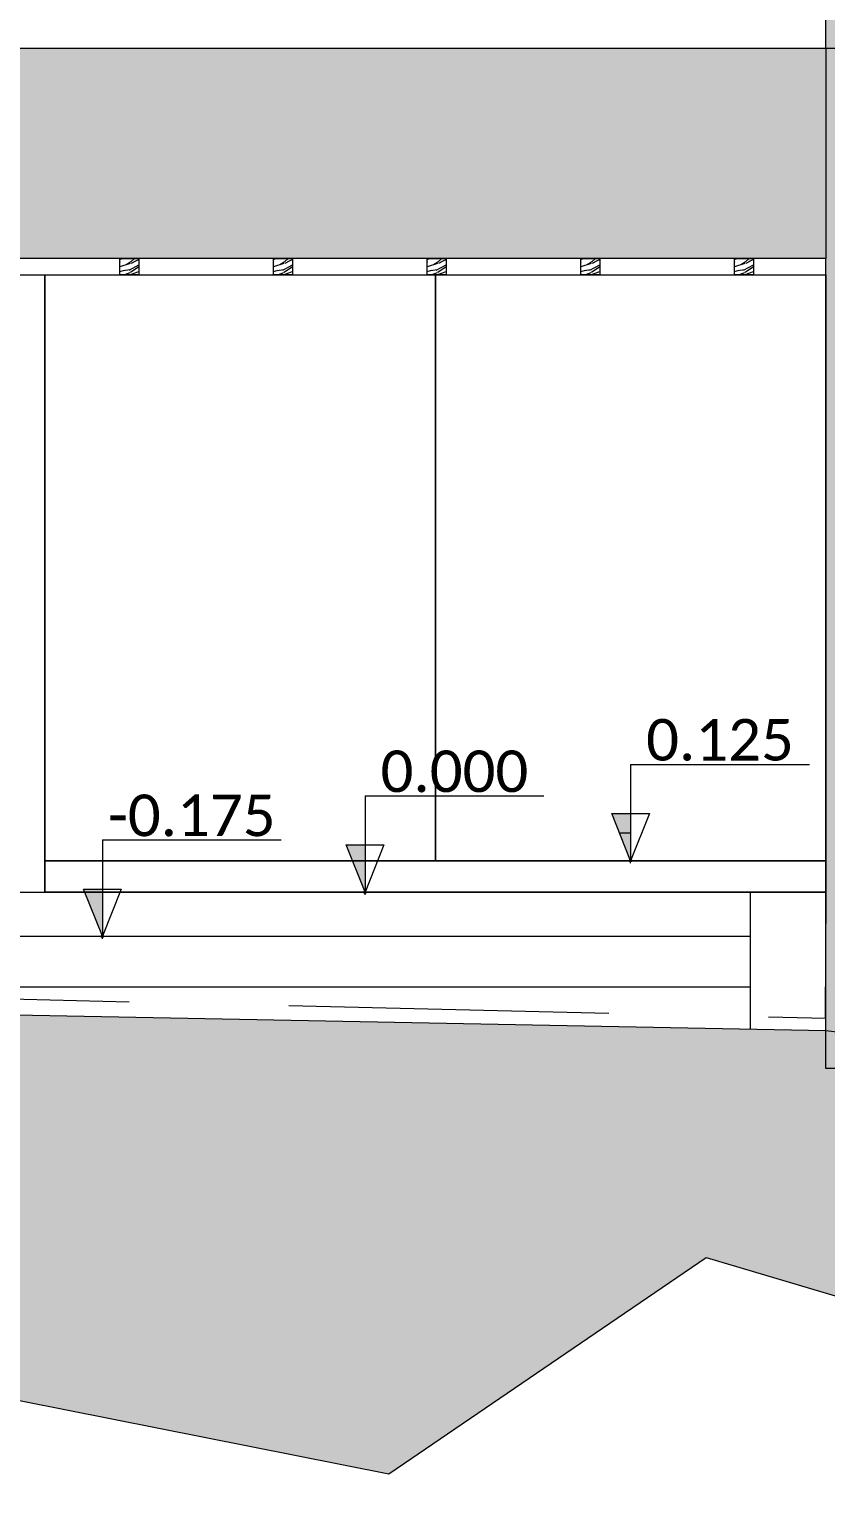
# Model space of a CAD drawing. Header units: metres. Extents: x -197 to 1099, y -24 to 14.
# Drawn here: x 783.59 to 786.76, y -2.37 to 3.43 of the extents above; entities that cross this region are included whole.
import ezdxf
from ezdxf.enums import TextEntityAlignment as Align

# ---------------------------------------------------------------- set-up
doc = ezdxf.new("R2010")
doc.units = ezdxf.units.M
doc.header["$LTSCALE"] = 0.001
doc.header["$PDMODE"] = 34
doc.header["$PDSIZE"] = 0.01
doc.linetypes.add('HIDDENX2', pattern=[19.05, 12.7, -6.35])
doc.layers.get('0').update_dxf_attribs({"lineweight": 13, "true_color": 0x000000})
for name, color, linetype, lineweight, true_color in [('Jach-Anotaciones-CalidaddeLínea  0.13', 7, 'Continuous', 13, 0x000000), ('Jach-Anotaciones-CalidaddeLínea 0.18', 7, 'Continuous', 18, 0x000000), ('Jach-Anotaciones-Hatch-Lum100%', 7, 'Continuous', 13, 0x000000), ('Jach-Anotaciones-Hatch-Lum50%', 9, 'Continuous', 13, 0x808080), ('Jach-Anotaciones-Hatch-Lum80%', 250, 'Continuous', 13, 0x333333), ('JACH-Anotaciones-Textos-Lum75% @ 0.075', 7, 'Continuous', 13, 0x404040), ('JACH-Arq-Lineas-Proyeccion', 250, 'HIDDENX2', 13, 0x333333), ('JACH-Arq-Lineas-Proyeccion Niveles cortes', 9, 'HIDDENX2', 13, 0x808080)]:
    doc.layers.add(name, color=color, linetype=linetype, lineweight=lineweight, true_color=true_color)
doc.styles.add('02a-Calibri-JACH(1.8mm)', font='calibri.ttf', dxfattribs={"height": 2.2})
pattern_1 = [(0, (169.421, 45.032), (0, 6.985), [5.08, -1.905]), (90, (169.421, 45.032), (-6.985, 4e-16), [5.08, -1.905])]

# ---------------------------------------------------------------- blocks, each defined once
blk = doc.blocks.new('*U273')
at = {"lineweight": 0, "ltscale": 100}
h = blk.add_hatch(dxfattribs=at)
h.set_pattern_fill('ANGLE', color=256)
h.set_pattern_definition(pattern_1)
h.paths.add_polyline_path([(0, 2.5), (0, 0), (1, 2.5)])
h = blk.add_hatch(color=256, dxfattribs=at)
h.dxf.hatch_style = 1
h.paths.add_polyline_path([(0, 2.5), (0, 0), (1, 2.5)])
for points in [[(0, 5.099), (-9.466, 5.099)], [(0, 5.099), (0, 1.25)]]:
    blk.add_lwpolyline(points, dxfattribs=at)
for points in [[(0, 0), (1, 2.5), (-1, 2.5)], [(0, 2.5), (0, 0), (1, 2.5)]]:
    blk.add_lwpolyline(points, close=True, dxfattribs=at)
blk.add_point((0, 0), dxfattribs=at)
at = {"lineweight": 0, "ltscale": 100, "style": '02a-Calibri-JACH(1.8mm)'}
blk.add_attdef('ALT', text='', height=2.2, dxfattribs=at).set_placement((-4.733, 6.401), align=Align.MIDDLE_CENTER)
blk = doc.blocks.new('*U274')
at = {"lineweight": 0, "ltscale": 100}
h = blk.add_hatch(dxfattribs=at)
h.set_pattern_fill('ANGLE', color=256)
h.set_pattern_definition(pattern_1)
h.paths.add_polyline_path([(0, 2.5), (0, 0), (1, 2.5)])
h = blk.add_hatch(color=256, dxfattribs=at)
h.dxf.hatch_style = 1
h.paths.add_polyline_path([(0, 2.5), (0, 0), (1, 2.5)])
for points in [[(0, 5.099), (-9.466, 5.099)], [(0, 5.099), (0, 1.25)]]:
    blk.add_lwpolyline(points, dxfattribs=at)
for points in [[(0, 0), (1, 2.5), (-1, 2.5)], [(0, 2.5), (0, 0), (1, 2.5)]]:
    blk.add_lwpolyline(points, close=True, dxfattribs=at)
blk.add_point((0, 0), dxfattribs=at)
at = {"lineweight": 0, "ltscale": 100, "style": '02a-Calibri-JACH(1.8mm)'}
blk.add_attdef('ALT', text='', height=2.2, dxfattribs=at).set_placement((-4.733, 6.401), align=Align.MIDDLE_CENTER)
blk = doc.blocks.new('*U275')
at = {"lineweight": 0, "ltscale": 100}
h = blk.add_hatch(dxfattribs=at)
h.set_pattern_fill('ANGLE', color=256)
h.set_pattern_definition(pattern_1)
h.paths.add_polyline_path([(0, 2.5), (0, 0), (1, 2.5)])
h = blk.add_hatch(color=256, dxfattribs=at)
h.dxf.hatch_style = 1
h.paths.add_polyline_path([(0, 2.5), (0, 0), (1, 2.5)])
for points in [[(0, 5.099), (-9.466, 5.099)], [(0, 5.099), (0, 1.25)]]:
    blk.add_lwpolyline(points, dxfattribs=at)
for points in [[(0, 0), (1, 2.5), (-1, 2.5)], [(0, 2.5), (0, 0), (1, 2.5)]]:
    blk.add_lwpolyline(points, close=True, dxfattribs=at)
blk.add_point((0, 0), dxfattribs=at)
at = {"lineweight": 0, "ltscale": 100, "style": '02a-Calibri-JACH(1.8mm)'}
blk.add_attdef('ALT', text='', height=2.2, dxfattribs=at).set_placement((-4.733, 6.401), align=Align.MIDDLE_CENTER)

msp = doc.modelspace()

# ---------------------------------------------------------------- hatches: boundary and pattern name
at = {"layer": 'Jach-Anotaciones-Hatch-Lum100%', "ltscale": 100}
h = msp.add_hatch(color=256, dxfattribs=at)
h.dxf.hatch_style = 1
h.paths.add_polyline_path([(786.75722, 3.5), (786.90722, 3.5), (786.90722, -0.7), (786.75722, -0.7)])
at = {"layer": 'Jach-Anotaciones-Hatch-Lum80%', "ltscale": 100}
h = msp.add_hatch(dxfattribs=at)
h.set_pattern_fill('EARTH', color=256, scale=0.03, angle=45, double=1)
h.set_pattern_definition([(45, (654.62885, 0), (0, 0.26940768), [0.1905, -0.1905]), (45, (654.57833, 0.05051), (0, 0.26940768), [0.1905, -0.1905]), (45, (654.52782, 0.10103), (0, 0.26940768), [0.1905, -0.1905]), (135, (654.52782, 0.1347), (-0.26940768, 0), [0.1905, -0.1905]), (135, (654.57833, 0.18522), (-0.26940768, 0), [0.1905, -0.1905]), (135, (654.62885, 0.23573), (-0.26940768, 0), [0.1905, -0.1905])])
h.paths.add_polyline_path([(788.63338, -0.77512), (786.75722, -0.55), (768.81722, -0.20348), (768.81722, -0.025), (765.58112, -0.025), (765.58112, -0.3), (765.43112, -0.3), (765.18733, -0.25507), (765.17648, -0.47192), (765.34283, -0.72492), (765.71533, -0.96346), (765.96848, -1.14778), (766.23609, -1.19116), (766.37352, -1.10441), (766.9413, -0.89479), (767.34272, -1.06827), (767.83817, -1.29235), (768.43716, -1.41897), (768.74909, -1.23887), (768.95793, -1.00694), (769.51124, -1.1732), (770.04647, -1.4009), (770.59256, -1.40812), (771.12417, -1.06116), (771.62686, -1.01417), (771.79321, -1.42981), (772.7722, -1.42984), (773.48102, -1.17684), (774.37487, -1.6929), (775.17713, -1.64308), (775.6111, -1.24912), (777.26289, -1.47951), (778.84751, -2.36754), (780.65427, -1.90873), (782.22408, -1.68672), (783.00899, -1.90873), (785.02309, -2.30834), (786.2819, -1.44991), (787.3778, -1.77552)])

# ---------------------------------------------------------------- linework, layer by layer
at = {"layer": 'Jach-Anotaciones-CalidaddeLínea  0.13', "ltscale": 100}
for points in [[(786.75722, 3.35), (786.75722, 3.5), (786.90722, 3.5), (786.90722, 6.15), (771.25722, 6.15), (771.25722, 7.55), (765.43112, 7.55), (765.43112, 3.5), (765.58112, 3.5), (765.58112, 3.35)], [(786.75722, 3.5), (786.90722, 3.5), (786.90722, -0.7), (786.75722, -0.7)], [(783.65722, 2.45), (785.20722, 2.45), (785.20722, 0.125), (783.65722, 0.125)], [(785.20722, 2.45), (786.75722, 2.45), (786.75722, 0.125), (785.20722, 0.125)], [(783.65722, 0.125), (786.75722, 0.125), (786.75722, 0), (783.65722, 0)]]:
    msp.add_lwpolyline(points, close=True, dxfattribs=at)
for points in [[(783.65722, 2.45), (783.65722, 0)], [(765.43112, -0.025), (768.81722, -0.025), (768.81722, 0.175), (771.10722, 0.175), (771.90722, 0.175), (771.90722, 0), (786.75722, 0), (786.75486, -0.49994)], [(786.45722, 0), (786.45722, -0.54366)], [(780.18222, -0.175), (786.45722, -0.175)], [(780.18222, -0.375), (786.45722, -0.375)]]:
    msp.add_lwpolyline(points, dxfattribs=at)
at = {"layer": 'Jach-Anotaciones-CalidaddeLínea  0.13'}
msp.add_lwpolyline([(774.37487, -1.6929), (775.17713, -1.64308), (775.6111, -1.24912), (777.26289, -1.47951), (778.84751, -2.36754), (780.65427, -1.90873), (782.22408, -1.68672), (783.00899, -1.90873), (785.02309, -2.30834), (786.2819, -1.44991), (787.3778, -1.77552), (788.63338, -0.77512), (788.63338, -0.77512), (786.75722, -0.55), (768.81722, -0.20348)], dxfattribs=at)
at = {"layer": 'JACH-Arq-Lineas-Proyeccion', "ltscale": 100}
msp.add_lwpolyline([(765.58112, 0), (786.75722, -0.5)], dxfattribs=at)

# ---------------------------------------------------------------- block references
at = {"layer": 'JACH-Anotaciones-Textos-Lum75% @ 0.075', "ltscale": 100}
ref = msp.add_blockref('*U275', (785.98222, 0.125), dxfattribs=dict(at, xscale=-0.075, yscale=0.075, zscale=0.075))
ref.add_attrib('ALT', '0.125', dxfattribs={"layer": '0', "lineweight": 0, "ltscale": 100, "height": 0.165, "style": '02a-Calibri-JACH(1.8mm)'}).set_placement((786.33718, 0.60506), align=Align.MIDDLE_CENTER)
ref = msp.add_blockref('*U274', (784.92801, 0), dxfattribs=dict(at, xscale=-0.075, yscale=0.075, zscale=0.075))
ref.add_attrib('ALT', '0.000', dxfattribs={"layer": '0', "lineweight": 0, "ltscale": 100, "height": 0.165, "style": '02a-Calibri-JACH(1.8mm)'}).set_placement((785.28297, 0.48006), align=Align.MIDDLE_CENTER)
ref = msp.add_blockref('*U273', (783.88538, -0.175), dxfattribs=dict(at, xscale=-0.075, yscale=0.075, zscale=0.075))
ref.add_attrib('ALT', '-0.175', dxfattribs={"layer": '0', "lineweight": 0, "ltscale": 100, "height": 0.165, "style": '02a-Calibri-JACH(1.8mm)'}).set_placement((784.24033, 0.30506), align=Align.MIDDLE_CENTER)

# ---------------------------------------------------------------- next in the draw order: wipeouts: each hides what was drawn before it
at = {"ltscale": 100}
msp.add_wipeout([(765.58112, 3.35), (786.75722, 3.35), (786.75722, 2.51458), (765.58112, 2.51458)], dxfattribs=at).dxf.layer = 'Jach-Anotaciones-CalidaddeLínea 0.18'

# ---------------------------------------------------------------- next in the draw order: hatches: boundary and pattern name
at = {"layer": 'Jach-Anotaciones-Hatch-Lum50%', "ltscale": 100}
h = msp.add_hatch(dxfattribs=at)
h.set_pattern_fill('218', color=256, scale=0.13, pattern_type=2)
h.set_pattern_definition([(0, (573.0794, 0.04875), (0.26, 0.13), [0.0325, -0.2275]), (0, (573.0794, 0.065), (0.26, 0.13), [0.0325, -0.0975]), (0, (573.2094, 0.08125), (0.26, 0.13), [0.0325, -0.2275]), (0, (573.0144, 0), (0.26, 0.13), [0.01625, -0.13, 0.01625, -0.0975]), (45, (573.03065, 0.0325), (0, 0.13), [0.02298097, -0.34471456]), (45, (573.0144, 0.08125), (0, 0.13), [0.016419, -0.35127653]), (45, (573.0144, 0.0975), (0, 0.13), [0.019695, -0.34800053]), (135, (573.1769, 0.0975), (1e-17, 0.13), [0.019695, -0.34800053]), (135, (573.1769, 0.08125), (1e-17, 0.13), [0.016419, -0.35127653]), (135, (573.16065, 0.0325), (1e-17, 0.13), [0.02298097, -0.34471456]), (26.56505, (573.0469, 0.0325), (-7e-12, 0.13), [0.0363361, -0.25435273]), (26.56505, (573.0469, 0.04875), (-7e-12, 0.13), [0.0363361, -0.25435273]), (26.56505, (572.9819, 0.065), (-7e-12, 0.13), [0.0363361, -0.25435273]), (26.56505, (572.9819, 0.08125), (-7e-12, 0.13), [0.0363361, -0.25435273]), (63.43495, (573.0144, 0), (7e-12, 0.13), [0.0363361, -0.54504157]), (63.43495, (573.03065, 0), (7e-12, 0.13), [0.0363361, -0.54504157]), (116.56505, (573.16065, 0), (-7e-12, 0.13), [0.0363361, -0.54504157]), (116.56505, (573.1769, 0), (-7e-12, 0.13), [0.0363361, -0.54504157]), (153.43495, (573.1444, 0.0325), (7e-12, 0.13), [0.0363361, -0.25435273]), (153.43495, (573.1444, 0.04875), (7e-12, 0.13), [0.0363361, -0.25435273]), (153.43495, (573.2094, 0.065), (7e-12, 0.13), [0.0363361, -0.25435273]), (153.43495, (573.2094, 0.08125), (7e-12, 0.13), [0.0363361, -0.25435273]), (82.874984, (573.014398, 0), (6e-14, 0.13), [0.13101166, -1.96517535]), (97.125016, (573.176898, 0), (-6e-14, 0.13), [0.13101166, -1.96517535])])
h.paths.add_polyline_path([(765.58112, 3.35), (786.75722, 3.35), (786.75722, 2.51458), (765.58112, 2.51458)])

# ---------------------------------------------------------------- next in the draw order: linework, layer by layer
at = {"layer": 'Jach-Anotaciones-CalidaddeLínea  0.13', "ltscale": 100}
msp.add_lwpolyline([(765.58112, 3.35), (786.75722, 3.35), (786.75722, 2.51458), (765.58112, 2.51458)], close=True, dxfattribs=at)
at = {"layer": 'JACH-Arq-Lineas-Proyeccion Niveles cortes', "ltscale": 100}
msp.add_lwpolyline([(786.75722, 3.35), (788.75722, 3.35)], dxfattribs=at)

# ---------------------------------------------------------------- next in the draw order: wipeouts: each hides what was drawn before it
at = {"ltscale": 100}
msp.add_wipeout([(786.75722, 2.51458), (768.81722, 2.51458), (768.81722, 2.45), (786.75722, 2.45)], dxfattribs=at).dxf.layer = 'Jach-Anotaciones-CalidaddeLínea 0.18'

# ---------------------------------------------------------------- next in the draw order: hatches: boundary and pattern name
at = {"layer": 'Jach-Anotaciones-Hatch-Lum50%', "ltscale": 100}
h = msp.add_hatch(dxfattribs=at)
h.set_pattern_fill('WOOD_01', color=256, scale=0.2, angle=30, pattern_type=2)
h.set_pattern_definition([(30, (356.35047, 0.2061), (-0.1, 0.17320508), [0.04, -0.16]), (38.9726, (356.406202, 0.113569), (0.93923072707, 0.77320467243), [0.0384708, -3.8086058]), (35.7105, (356.39847, 0.122962), (1.4588472062, 1.0732025879), [0.0401996, -1.9697752]), (14.5779, (356.3684695, 0.174923), (2.20525453897, 0.58038690266), [0.0601664, -5.9564754]), (23.6599, (356.338934, 0.23408), (0.1732049312, 0.1000003855), [0.0362216, -1.7748552]), (15.0686, (356.40113, 0.138354), (0.7928201585, 0.22679520083), [0.0310484, -3.0737864]), (18.6901, (356.282508, 0.203813), (0.1732050942, 0.1000000934), [0.0815844, -0.9382194]), (35.7105, (356.415202, 0.09798), (1.4588472062, 1.0732025879), [0.0200998, -1.989875]), (30, (356.37147, 0.16973), (-0.1, 0.17320508), [0.02, -0.18]), (30, (356.32483, 0.17051), (-0.1, 0.17320508), [0.06, -0.14]), (41.3099, (356.34447, 0.216492), (0.59282054, 0.573204614), [0.020396, -0.9994078]), (32.7263, (356.364149, 0.142406), (3.36410206446, 2.1732044205), [0.0420476, -4.1627116]), (22.4054, (356.375809, 0.14221), (1.4856399898, 0.6267959991), [0.0302654, -2.9962834]), (30, (356.40515, 0.0714), (-0.1, 0.17320508), [0.04, -0.16]), (28.8309, (356.3928284, 0.052732), (0.173205035693, 0.10000015135), [0.0980204, -9.70402]), (30, (356.31783, 0.18264), (-0.1, 0.17320508), [0.02, -0.18]), (30, (356.32715, 0.2065), (-0.1, 0.17320508), [0.02, -0.18]), (30, (356.2402, 0.17708), (-0.1, 0.17320508), [0.03, -0.17]), (20.5377, (356.281972, 0.21274), (0.1732050554, 0.1000000749), [0.0608276, -1.1557248]), (30, (356.22655, 0.18074), (-0.1, 0.17320508), [0.04, -0.16]), (30, (356.2975, 0.01386), (-0.1, 0.17320508), [0.022, -0.178]), (30, (356.38083, 0.07352), (-0.1, 0.17320508), [0.02, -0.18]), (30, (356.2895, 0.02771), (-0.1, 0.17320508), [0.042, -0.158]), (35.4403, (356.371828, 0.089105), (1.63205127745, 1.17320414736), [0.04219, -4.1768144]), (30, (356.36556, 0.10396), (-0.1, 0.17320508), [0.038, -0.162]), (30, (356.2735, 0.05543), (-0.1, 0.17320508), [0.022, -0.178]), (28.8309, (356.2782785, 0.0951384), (0.173205035693, 0.10000015135), [0.0980204, -9.70402]), (30, (356.28487, 0.11973), (-0.1, 0.17320508), [0.02, -0.18]), (30, (356.26455, 0.11492), (-0.1, 0.17320508), [0.02, -0.18]), (30, (356.33383, 0.15492), (-0.1, 0.17320508), [0.04, -0.16]), (30, (356.29719, 0.13839), (-0.1, 0.17320508), [0.02, -0.18]), (30, (356.25055, 0.13917), (-0.1, 0.17320508), [0.04, -0.16]), (49.6538, (356.339312, 0.093426), (1.50525647452, 1.79281940855), [0.0297322, -2.9434812]), (41.3099, (356.281867, 0.124923), (0.59282054, 0.573204614), [0.020396, -0.9994078]), (41.3099, (356.35615, 0.156263), (0.59282054, 0.573204614), [0.020396, -0.9994078]), (35.7105, (356.266187, 0.19208), (1.4588472062, 1.0732025879), [0.0200998, -1.989875]), (19.6952, (356.205494, 0.173205), (1.1392299502, 0.4267958355), [0.0223606, -2.213707]), (18.6901, (356.316546, 0.024856), (0.1732050942, 0.1000000934), [0.020396, -0.9994078]), (120, (356.33587, 0.0314), (-0.17320508, -0.1), [0, -0.2]), (16.6076, (356.243494, 0.107387), (3.34448336513, 1.00718497651), [0.043174, -4.2742308]), (41.3099, (356.33515, 0.192636), (0.59282054, 0.573204614), [0.020396, -0.9994078]), (40.3048, (356.398149, 0.083517), (0.7660257626, 0.6732043744), [0.0223606, -2.213707]), (18.6901, (356.302187, 0.129727), (0.1732050942, 0.1000000934), [0.020396, -0.9994078]), (18.6901, (356.314508, 0.148387), (0.1732050942, 0.1000000934), [0.020396, -0.9994078]), (11.5651, (356.253494, 0.090067), (0.173204928, 0.1000001815), [0.0252982, -0.6071572]), (15.9638, (356.238546, 0.159956), (0.173204888, 0.100000176), [0.0824622, -0.7421588]), (13.3008, (356.266187, 0.19208), (1.4124349312, 0.3535909199), [0.0626418, -2.025419]), (30, (356.26119, 0.20074), (-0.1, 0.17320508), [0.024, -0.176]), (15.9638, (356.325867, 0.048713), (0.173204888, 0.100000176), [0.0824622, -0.7421588]), (15.9638, (356.301546, 0.050837), (0.173204888, 0.100000176), [0.0824622, -0.7421588]), (15.9638, (356.292546, 0.066426), (0.173204888, 0.100000176), [0.0824622, -0.7421588]), (19.6952, (356.229494, 0.131636), (1.1392299502, 0.4267958355), [0.0223606, -2.213707]), (15.9638, (356.285187, 0.15917), (0.173204888, 0.100000176), [0.041231, -0.78339]), (19.6952, (356.261494, 0.07621), (1.1392299502, 0.4267958355), [0.0223606, -2.213707]), (27.6141, (356.3585605, 0.116086), (0.17320494875, 0.10000020701), [0.0480416, -4.756123]), (19.6952, (356.321508, 0.136263), (1.1392299502, 0.4267958355), [0.0223606, -2.213707]), (42.5288, (356.34256, 0.143799), (0.5928204755, 0.573205008), [0.018439, -1.8254698]), (19.5626, (356.266494, 0.06755), (2.10525436768, 0.75359234531), [0.0772788, -7.650591]), (21.8699, (356.339312, 0.093426), (0.1732050116, 0.0999999042), [0.0282842, -1.3859292]), (34.7636, (356.282546, 0.083746), (1.80525673466, 1.27320359476), [0.0481664, -2.3601524]), (30, (356.32212, 0.11121), (-0.1, 0.17320508), [0.062, -0.138]), (14.7449, (356.216494, 0.154153), (0.7928201053, 0.2267951812), [0.0228036, -2.2575472]), (20.5377, (356.335867, 0.031392), (0.1732050554, 0.1000000749), [0.0608276, -1.1557248]), (10.0169, (356.278494, 0.046765), (0.619615154, 0.1267950243), [0.0234094, -2.3175304]), (30, (356.35979, 0.22996), (-0.1, 0.17320508), [0.01, -0.19]), (30, (356.40379, 0.15375), (-0.1, 0.17320508), [0.02, -0.18]), (41.3099, (356.43979, 0.091392), (0.59282054, 0.573204614), [0.020396, -0.9994078]), (30, (356.43152, 0.10971), (-0.1, 0.17320508), [0.036, -0.164]), (13.3008, (356.37679, 0.200512), (1.4124349312, 0.3535909199), [0.0208806, -2.0671802]), (18.0207, (356.399522, 0.1651384), (3.69100623785, 1.20698950949), [0.0368014, -6.7101288]), (120, (356.43979, 0.0914), (-0.17320508, -0.1), [0, -0.2]), (30, (356.45511, 0.10486), (-0.1, 0.17320508), [0.018, -0.182]), (30, (356.43611, 0.13777), (-0.1, 0.17320508), [0.018, -0.182]), (30, (356.43111, 0.14643), (-0.1, 0.17320508), [0.018, -0.182]), (6.0376, (356.39711, 0.205315), (1.5124342352, 0.1803870725), [0.0196978, -1.9500724]), (18.5163, (356.3851105, 0.2261), (0.966040948051, 0.32676798933), [0.0183676, -13.043105]), (11.5651, (356.42111, 0.163746), (0.173204928, 0.1000001815), [0.0189736, -0.6134816]), (17.4712, (356.37211, 0.248617), (0.9660254196, 0.32679502), [0.018439, -1.8254698])])
h.paths.add_polyline_path([(783.95472, 2.51458), (784.02972, 2.51458), (784.02972, 2.45), (783.95472, 2.45)])
h = msp.add_hatch(dxfattribs=at)
h.set_pattern_fill('WOOD_01', color=256, scale=0.2, angle=30, pattern_type=2)
h.set_pattern_definition([(30, (356.96047, 0.2061), (-0.1, 0.17320508), [0.04, -0.16]), (38.9726, (357.016202, 0.113569), (0.93923072707, 0.77320467243), [0.0384708, -3.8086058]), (35.7105, (357.00847, 0.122962), (1.4588472062, 1.0732025879), [0.0401996, -1.9697752]), (14.5779, (356.9784695, 0.174923), (2.20525453897, 0.58038690266), [0.0601664, -5.9564754]), (23.6599, (356.948934, 0.23408), (0.1732049312, 0.1000003855), [0.0362216, -1.7748552]), (15.0686, (357.01113, 0.138354), (0.7928201585, 0.22679520083), [0.0310484, -3.0737864]), (18.6901, (356.892508, 0.203813), (0.1732050942, 0.1000000934), [0.0815844, -0.9382194]), (35.7105, (357.025202, 0.09798), (1.4588472062, 1.0732025879), [0.0200998, -1.989875]), (30, (356.98147, 0.16973), (-0.1, 0.17320508), [0.02, -0.18]), (30, (356.93483, 0.17051), (-0.1, 0.17320508), [0.06, -0.14]), (41.3099, (356.95447, 0.216492), (0.59282054, 0.573204614), [0.020396, -0.9994078]), (32.7263, (356.974149, 0.142406), (3.36410206446, 2.1732044205), [0.0420476, -4.1627116]), (22.4054, (356.985809, 0.14221), (1.4856399898, 0.6267959991), [0.0302654, -2.9962834]), (30, (357.01515, 0.0714), (-0.1, 0.17320508), [0.04, -0.16]), (28.8309, (357.0028284, 0.052732), (0.173205035693, 0.10000015135), [0.0980204, -9.70402]), (30, (356.92783, 0.18264), (-0.1, 0.17320508), [0.02, -0.18]), (30, (356.93715, 0.2065), (-0.1, 0.17320508), [0.02, -0.18]), (30, (356.8502, 0.17708), (-0.1, 0.17320508), [0.03, -0.17]), (20.5377, (356.891972, 0.21274), (0.1732050554, 0.1000000749), [0.0608276, -1.1557248]), (30, (356.83655, 0.18074), (-0.1, 0.17320508), [0.04, -0.16]), (30, (356.9075, 0.01386), (-0.1, 0.17320508), [0.022, -0.178]), (30, (356.99083, 0.07352), (-0.1, 0.17320508), [0.02, -0.18]), (30, (356.8995, 0.02771), (-0.1, 0.17320508), [0.042, -0.158]), (35.4403, (356.981828, 0.089105), (1.63205127745, 1.17320414736), [0.04219, -4.1768144]), (30, (356.97556, 0.10396), (-0.1, 0.17320508), [0.038, -0.162]), (30, (356.8835, 0.05543), (-0.1, 0.17320508), [0.022, -0.178]), (28.8309, (356.8882785, 0.0951384), (0.173205035693, 0.10000015135), [0.0980204, -9.70402]), (30, (356.89487, 0.11973), (-0.1, 0.17320508), [0.02, -0.18]), (30, (356.87455, 0.11492), (-0.1, 0.17320508), [0.02, -0.18]), (30, (356.94383, 0.15492), (-0.1, 0.17320508), [0.04, -0.16]), (30, (356.90719, 0.13839), (-0.1, 0.17320508), [0.02, -0.18]), (30, (356.86055, 0.13917), (-0.1, 0.17320508), [0.04, -0.16]), (49.6538, (356.949312, 0.093426), (1.50525647452, 1.79281940855), [0.0297322, -2.9434812]), (41.3099, (356.891867, 0.124923), (0.59282054, 0.573204614), [0.020396, -0.9994078]), (41.3099, (356.96615, 0.156263), (0.59282054, 0.573204614), [0.020396, -0.9994078]), (35.7105, (356.876187, 0.19208), (1.4588472062, 1.0732025879), [0.0200998, -1.989875]), (19.6952, (356.815494, 0.173205), (1.1392299502, 0.4267958355), [0.0223606, -2.213707]), (18.6901, (356.926546, 0.024856), (0.1732050942, 0.1000000934), [0.020396, -0.9994078]), (120, (356.94587, 0.0314), (-0.17320508, -0.1), [0, -0.2]), (16.6076, (356.853494, 0.107387), (3.34448336513, 1.00718497651), [0.043174, -4.2742308]), (41.3099, (356.94515, 0.192636), (0.59282054, 0.573204614), [0.020396, -0.9994078]), (40.3048, (357.008149, 0.083517), (0.7660257626, 0.6732043744), [0.0223606, -2.213707]), (18.6901, (356.912187, 0.129727), (0.1732050942, 0.1000000934), [0.020396, -0.9994078]), (18.6901, (356.924508, 0.148387), (0.1732050942, 0.1000000934), [0.020396, -0.9994078]), (11.5651, (356.863494, 0.090067), (0.173204928, 0.1000001815), [0.0252982, -0.6071572]), (15.9638, (356.848546, 0.159956), (0.173204888, 0.100000176), [0.0824622, -0.7421588]), (13.3008, (356.876187, 0.19208), (1.4124349312, 0.3535909199), [0.0626418, -2.025419]), (30, (356.87119, 0.20074), (-0.1, 0.17320508), [0.024, -0.176]), (15.9638, (356.935867, 0.048713), (0.173204888, 0.100000176), [0.0824622, -0.7421588]), (15.9638, (356.911546, 0.050837), (0.173204888, 0.100000176), [0.0824622, -0.7421588]), (15.9638, (356.902546, 0.066426), (0.173204888, 0.100000176), [0.0824622, -0.7421588]), (19.6952, (356.839494, 0.131636), (1.1392299502, 0.4267958355), [0.0223606, -2.213707]), (15.9638, (356.895187, 0.15917), (0.173204888, 0.100000176), [0.041231, -0.78339]), (19.6952, (356.871494, 0.07621), (1.1392299502, 0.4267958355), [0.0223606, -2.213707]), (27.6141, (356.9685605, 0.116086), (0.17320494875, 0.10000020701), [0.0480416, -4.756123]), (19.6952, (356.931508, 0.136263), (1.1392299502, 0.4267958355), [0.0223606, -2.213707]), (42.5288, (356.95256, 0.143799), (0.5928204755, 0.573205008), [0.018439, -1.8254698]), (19.5626, (356.876494, 0.06755), (2.10525436768, 0.75359234531), [0.0772788, -7.650591]), (21.8699, (356.949312, 0.093426), (0.1732050116, 0.0999999042), [0.0282842, -1.3859292]), (34.7636, (356.892546, 0.083746), (1.80525673466, 1.27320359476), [0.0481664, -2.3601524]), (30, (356.93212, 0.11121), (-0.1, 0.17320508), [0.062, -0.138]), (14.7449, (356.826494, 0.154153), (0.7928201053, 0.2267951812), [0.0228036, -2.2575472]), (20.5377, (356.945867, 0.031392), (0.1732050554, 0.1000000749), [0.0608276, -1.1557248]), (10.0169, (356.888494, 0.046765), (0.619615154, 0.1267950243), [0.0234094, -2.3175304]), (30, (356.96979, 0.22996), (-0.1, 0.17320508), [0.01, -0.19]), (30, (357.01379, 0.15375), (-0.1, 0.17320508), [0.02, -0.18]), (41.3099, (357.04979, 0.091392), (0.59282054, 0.573204614), [0.020396, -0.9994078]), (30, (357.04152, 0.10971), (-0.1, 0.17320508), [0.036, -0.164]), (13.3008, (356.98679, 0.200512), (1.4124349312, 0.3535909199), [0.0208806, -2.0671802]), (18.0207, (357.009522, 0.1651384), (3.69100623785, 1.20698950949), [0.0368014, -6.7101288]), (120, (357.04979, 0.0914), (-0.17320508, -0.1), [0, -0.2]), (30, (357.06511, 0.10486), (-0.1, 0.17320508), [0.018, -0.182]), (30, (357.04611, 0.13777), (-0.1, 0.17320508), [0.018, -0.182]), (30, (357.04111, 0.14643), (-0.1, 0.17320508), [0.018, -0.182]), (6.0376, (357.00711, 0.205315), (1.5124342352, 0.1803870725), [0.0196978, -1.9500724]), (18.5163, (356.9951105, 0.2261), (0.966040948051, 0.32676798933), [0.0183676, -13.043105]), (11.5651, (357.03111, 0.163746), (0.173204928, 0.1000001815), [0.0189736, -0.6134816]), (17.4712, (356.98211, 0.248617), (0.9660254196, 0.32679502), [0.018439, -1.8254698])])
h.paths.add_polyline_path([(784.56472, 2.51458), (784.63972, 2.51458), (784.63972, 2.45), (784.56472, 2.45)])
h = msp.add_hatch(dxfattribs=at)
h.set_pattern_fill('WOOD_01', color=256, scale=0.2, angle=30, pattern_type=2)
h.set_pattern_definition([(30, (357.57047, 0.2061), (-0.1, 0.17320508), [0.04, -0.16]), (38.9726, (357.626202, 0.113569), (0.93923072707, 0.77320467243), [0.0384708, -3.8086058]), (35.7105, (357.61847, 0.122962), (1.4588472062, 1.0732025879), [0.0401996, -1.9697752]), (14.5779, (357.5884695, 0.174923), (2.20525453897, 0.58038690266), [0.0601664, -5.9564754]), (23.6599, (357.558934, 0.23408), (0.1732049312, 0.1000003855), [0.0362216, -1.7748552]), (15.0686, (357.62113, 0.138354), (0.7928201585, 0.22679520083), [0.0310484, -3.0737864]), (18.6901, (357.502508, 0.203813), (0.1732050942, 0.1000000934), [0.0815844, -0.9382194]), (35.7105, (357.635202, 0.09798), (1.4588472062, 1.0732025879), [0.0200998, -1.989875]), (30, (357.59147, 0.16973), (-0.1, 0.17320508), [0.02, -0.18]), (30, (357.54483, 0.17051), (-0.1, 0.17320508), [0.06, -0.14]), (41.3099, (357.56447, 0.216492), (0.59282054, 0.573204614), [0.020396, -0.9994078]), (32.7263, (357.584149, 0.142406), (3.36410206446, 2.1732044205), [0.0420476, -4.1627116]), (22.4054, (357.595809, 0.14221), (1.4856399898, 0.6267959991), [0.0302654, -2.9962834]), (30, (357.62515, 0.0714), (-0.1, 0.17320508), [0.04, -0.16]), (28.8309, (357.6128284, 0.052732), (0.173205035693, 0.10000015135), [0.0980204, -9.70402]), (30, (357.53783, 0.18264), (-0.1, 0.17320508), [0.02, -0.18]), (30, (357.54715, 0.2065), (-0.1, 0.17320508), [0.02, -0.18]), (30, (357.4602, 0.17708), (-0.1, 0.17320508), [0.03, -0.17]), (20.5377, (357.501972, 0.21274), (0.1732050554, 0.1000000749), [0.0608276, -1.1557248]), (30, (357.44655, 0.18074), (-0.1, 0.17320508), [0.04, -0.16]), (30, (357.5175, 0.01386), (-0.1, 0.17320508), [0.022, -0.178]), (30, (357.60083, 0.07352), (-0.1, 0.17320508), [0.02, -0.18]), (30, (357.5095, 0.02771), (-0.1, 0.17320508), [0.042, -0.158]), (35.4403, (357.591828, 0.089105), (1.63205127745, 1.17320414736), [0.04219, -4.1768144]), (30, (357.58556, 0.10396), (-0.1, 0.17320508), [0.038, -0.162]), (30, (357.4935, 0.05543), (-0.1, 0.17320508), [0.022, -0.178]), (28.8309, (357.4982785, 0.0951384), (0.173205035693, 0.10000015135), [0.0980204, -9.70402]), (30, (357.50487, 0.11973), (-0.1, 0.17320508), [0.02, -0.18]), (30, (357.48455, 0.11492), (-0.1, 0.17320508), [0.02, -0.18]), (30, (357.55383, 0.15492), (-0.1, 0.17320508), [0.04, -0.16]), (30, (357.51719, 0.13839), (-0.1, 0.17320508), [0.02, -0.18]), (30, (357.47055, 0.13917), (-0.1, 0.17320508), [0.04, -0.16]), (49.6538, (357.559312, 0.093426), (1.50525647452, 1.79281940855), [0.0297322, -2.9434812]), (41.3099, (357.501867, 0.124923), (0.59282054, 0.573204614), [0.020396, -0.9994078]), (41.3099, (357.57615, 0.156263), (0.59282054, 0.573204614), [0.020396, -0.9994078]), (35.7105, (357.486187, 0.19208), (1.4588472062, 1.0732025879), [0.0200998, -1.989875]), (19.6952, (357.425494, 0.173205), (1.1392299502, 0.4267958355), [0.0223606, -2.213707]), (18.6901, (357.536546, 0.024856), (0.1732050942, 0.1000000934), [0.020396, -0.9994078]), (120, (357.55587, 0.0314), (-0.17320508, -0.1), [0, -0.2]), (16.6076, (357.463494, 0.107387), (3.34448336513, 1.00718497651), [0.043174, -4.2742308]), (41.3099, (357.55515, 0.192636), (0.59282054, 0.573204614), [0.020396, -0.9994078]), (40.3048, (357.618149, 0.083517), (0.7660257626, 0.6732043744), [0.0223606, -2.213707]), (18.6901, (357.522187, 0.129727), (0.1732050942, 0.1000000934), [0.020396, -0.9994078]), (18.6901, (357.534508, 0.148387), (0.1732050942, 0.1000000934), [0.020396, -0.9994078]), (11.5651, (357.473494, 0.090067), (0.173204928, 0.1000001815), [0.0252982, -0.6071572]), (15.9638, (357.458546, 0.159956), (0.173204888, 0.100000176), [0.0824622, -0.7421588]), (13.3008, (357.486187, 0.19208), (1.4124349312, 0.3535909199), [0.0626418, -2.025419]), (30, (357.48119, 0.20074), (-0.1, 0.17320508), [0.024, -0.176]), (15.9638, (357.545867, 0.048713), (0.173204888, 0.100000176), [0.0824622, -0.7421588]), (15.9638, (357.521546, 0.050837), (0.173204888, 0.100000176), [0.0824622, -0.7421588]), (15.9638, (357.512546, 0.066426), (0.173204888, 0.100000176), [0.0824622, -0.7421588]), (19.6952, (357.449494, 0.131636), (1.1392299502, 0.4267958355), [0.0223606, -2.213707]), (15.9638, (357.505187, 0.15917), (0.173204888, 0.100000176), [0.041231, -0.78339]), (19.6952, (357.481494, 0.07621), (1.1392299502, 0.4267958355), [0.0223606, -2.213707]), (27.6141, (357.5785605, 0.116086), (0.17320494875, 0.10000020701), [0.0480416, -4.756123]), (19.6952, (357.541508, 0.136263), (1.1392299502, 0.4267958355), [0.0223606, -2.213707]), (42.5288, (357.56256, 0.143799), (0.5928204755, 0.573205008), [0.018439, -1.8254698]), (19.5626, (357.486494, 0.06755), (2.10525436768, 0.75359234531), [0.0772788, -7.650591]), (21.8699, (357.559312, 0.093426), (0.1732050116, 0.0999999042), [0.0282842, -1.3859292]), (34.7636, (357.502546, 0.083746), (1.80525673466, 1.27320359476), [0.0481664, -2.3601524]), (30, (357.54212, 0.11121), (-0.1, 0.17320508), [0.062, -0.138]), (14.7449, (357.436494, 0.154153), (0.7928201053, 0.2267951812), [0.0228036, -2.2575472]), (20.5377, (357.555867, 0.031392), (0.1732050554, 0.1000000749), [0.0608276, -1.1557248]), (10.0169, (357.498494, 0.046765), (0.619615154, 0.1267950243), [0.0234094, -2.3175304]), (30, (357.57979, 0.22996), (-0.1, 0.17320508), [0.01, -0.19]), (30, (357.62379, 0.15375), (-0.1, 0.17320508), [0.02, -0.18]), (41.3099, (357.65979, 0.091392), (0.59282054, 0.573204614), [0.020396, -0.9994078]), (30, (357.65152, 0.10971), (-0.1, 0.17320508), [0.036, -0.164]), (13.3008, (357.59679, 0.200512), (1.4124349312, 0.3535909199), [0.0208806, -2.0671802]), (18.0207, (357.619522, 0.1651384), (3.69100623785, 1.20698950949), [0.0368014, -6.7101288]), (120, (357.65979, 0.0914), (-0.17320508, -0.1), [0, -0.2]), (30, (357.67511, 0.10486), (-0.1, 0.17320508), [0.018, -0.182]), (30, (357.65611, 0.13777), (-0.1, 0.17320508), [0.018, -0.182]), (30, (357.65111, 0.14643), (-0.1, 0.17320508), [0.018, -0.182]), (6.0376, (357.61711, 0.205315), (1.5124342352, 0.1803870725), [0.0196978, -1.9500724]), (18.5163, (357.6051105, 0.2261), (0.966040948051, 0.32676798933), [0.0183676, -13.043105]), (11.5651, (357.64111, 0.163746), (0.173204928, 0.1000001815), [0.0189736, -0.6134816]), (17.4712, (357.59211, 0.248617), (0.9660254196, 0.32679502), [0.018439, -1.8254698])])
h.paths.add_polyline_path([(785.17472, 2.51458), (785.24972, 2.51458), (785.24972, 2.45), (785.17472, 2.45)])
h = msp.add_hatch(dxfattribs=at)
h.set_pattern_fill('WOOD_01', color=256, scale=0.2, angle=30, pattern_type=2)
h.set_pattern_definition([(30, (358.18047, 0.2061), (-0.1, 0.17320508), [0.04, -0.16]), (38.9726, (358.236202, 0.113569), (0.93923072707, 0.77320467243), [0.0384708, -3.8086058]), (35.7105, (358.22847, 0.122962), (1.4588472062, 1.0732025879), [0.0401996, -1.9697752]), (14.5779, (358.1984695, 0.174923), (2.20525453897, 0.58038690266), [0.0601664, -5.9564754]), (23.6599, (358.168934, 0.23408), (0.1732049312, 0.1000003855), [0.0362216, -1.7748552]), (15.0686, (358.23113, 0.138354), (0.7928201585, 0.22679520083), [0.0310484, -3.0737864]), (18.6901, (358.112508, 0.203813), (0.1732050942, 0.1000000934), [0.0815844, -0.9382194]), (35.7105, (358.245202, 0.09798), (1.4588472062, 1.0732025879), [0.0200998, -1.989875]), (30, (358.20147, 0.16973), (-0.1, 0.17320508), [0.02, -0.18]), (30, (358.15483, 0.17051), (-0.1, 0.17320508), [0.06, -0.14]), (41.3099, (358.17447, 0.216492), (0.59282054, 0.573204614), [0.020396, -0.9994078]), (32.7263, (358.194149, 0.142406), (3.36410206446, 2.1732044205), [0.0420476, -4.1627116]), (22.4054, (358.205809, 0.14221), (1.4856399898, 0.6267959991), [0.0302654, -2.9962834]), (30, (358.23515, 0.0714), (-0.1, 0.17320508), [0.04, -0.16]), (28.8309, (358.2228284, 0.052732), (0.173205035693, 0.10000015135), [0.0980204, -9.70402]), (30, (358.14783, 0.18264), (-0.1, 0.17320508), [0.02, -0.18]), (30, (358.15715, 0.2065), (-0.1, 0.17320508), [0.02, -0.18]), (30, (358.0702, 0.17708), (-0.1, 0.17320508), [0.03, -0.17]), (20.5377, (358.111972, 0.21274), (0.1732050554, 0.1000000749), [0.0608276, -1.1557248]), (30, (358.05655, 0.18074), (-0.1, 0.17320508), [0.04, -0.16]), (30, (358.1275, 0.01386), (-0.1, 0.17320508), [0.022, -0.178]), (30, (358.21083, 0.07352), (-0.1, 0.17320508), [0.02, -0.18]), (30, (358.1195, 0.02771), (-0.1, 0.17320508), [0.042, -0.158]), (35.4403, (358.201828, 0.089105), (1.63205127745, 1.17320414736), [0.04219, -4.1768144]), (30, (358.19556, 0.10396), (-0.1, 0.17320508), [0.038, -0.162]), (30, (358.1035, 0.05543), (-0.1, 0.17320508), [0.022, -0.178]), (28.8309, (358.1082785, 0.0951384), (0.173205035693, 0.10000015135), [0.0980204, -9.70402]), (30, (358.11487, 0.11973), (-0.1, 0.17320508), [0.02, -0.18]), (30, (358.09455, 0.11492), (-0.1, 0.17320508), [0.02, -0.18]), (30, (358.16383, 0.15492), (-0.1, 0.17320508), [0.04, -0.16]), (30, (358.12719, 0.13839), (-0.1, 0.17320508), [0.02, -0.18]), (30, (358.08055, 0.13917), (-0.1, 0.17320508), [0.04, -0.16]), (49.6538, (358.169312, 0.093426), (1.50525647452, 1.79281940855), [0.0297322, -2.9434812]), (41.3099, (358.111867, 0.124923), (0.59282054, 0.573204614), [0.020396, -0.9994078]), (41.3099, (358.18615, 0.156263), (0.59282054, 0.573204614), [0.020396, -0.9994078]), (35.7105, (358.096187, 0.19208), (1.4588472062, 1.0732025879), [0.0200998, -1.989875]), (19.6952, (358.035494, 0.173205), (1.1392299502, 0.4267958355), [0.0223606, -2.213707]), (18.6901, (358.146546, 0.024856), (0.1732050942, 0.1000000934), [0.020396, -0.9994078]), (120, (358.16587, 0.0314), (-0.17320508, -0.1), [0, -0.2]), (16.6076, (358.073494, 0.107387), (3.34448336513, 1.00718497651), [0.043174, -4.2742308]), (41.3099, (358.16515, 0.192636), (0.59282054, 0.573204614), [0.020396, -0.9994078]), (40.3048, (358.228149, 0.083517), (0.7660257626, 0.6732043744), [0.0223606, -2.213707]), (18.6901, (358.132187, 0.129727), (0.1732050942, 0.1000000934), [0.020396, -0.9994078]), (18.6901, (358.144508, 0.148387), (0.1732050942, 0.1000000934), [0.020396, -0.9994078]), (11.5651, (358.083494, 0.090067), (0.173204928, 0.1000001815), [0.0252982, -0.6071572]), (15.9638, (358.068546, 0.159956), (0.173204888, 0.100000176), [0.0824622, -0.7421588]), (13.3008, (358.096187, 0.19208), (1.4124349312, 0.3535909199), [0.0626418, -2.025419]), (30, (358.09119, 0.20074), (-0.1, 0.17320508), [0.024, -0.176]), (15.9638, (358.155867, 0.048713), (0.173204888, 0.100000176), [0.0824622, -0.7421588]), (15.9638, (358.131546, 0.050837), (0.173204888, 0.100000176), [0.0824622, -0.7421588]), (15.9638, (358.122546, 0.066426), (0.173204888, 0.100000176), [0.0824622, -0.7421588]), (19.6952, (358.059494, 0.131636), (1.1392299502, 0.4267958355), [0.0223606, -2.213707]), (15.9638, (358.115187, 0.15917), (0.173204888, 0.100000176), [0.041231, -0.78339]), (19.6952, (358.091494, 0.07621), (1.1392299502, 0.4267958355), [0.0223606, -2.213707]), (27.6141, (358.1885605, 0.116086), (0.17320494875, 0.10000020701), [0.0480416, -4.756123]), (19.6952, (358.151508, 0.136263), (1.1392299502, 0.4267958355), [0.0223606, -2.213707]), (42.5288, (358.17256, 0.143799), (0.5928204755, 0.573205008), [0.018439, -1.8254698]), (19.5626, (358.096494, 0.06755), (2.10525436768, 0.75359234531), [0.0772788, -7.650591]), (21.8699, (358.169312, 0.093426), (0.1732050116, 0.0999999042), [0.0282842, -1.3859292]), (34.7636, (358.112546, 0.083746), (1.80525673466, 1.27320359476), [0.0481664, -2.3601524]), (30, (358.15212, 0.11121), (-0.1, 0.17320508), [0.062, -0.138]), (14.7449, (358.046494, 0.154153), (0.7928201053, 0.2267951812), [0.0228036, -2.2575472]), (20.5377, (358.165867, 0.031392), (0.1732050554, 0.1000000749), [0.0608276, -1.1557248]), (10.0169, (358.108494, 0.046765), (0.619615154, 0.1267950243), [0.0234094, -2.3175304]), (30, (358.18979, 0.22996), (-0.1, 0.17320508), [0.01, -0.19]), (30, (358.23379, 0.15375), (-0.1, 0.17320508), [0.02, -0.18]), (41.3099, (358.26979, 0.091392), (0.59282054, 0.573204614), [0.020396, -0.9994078]), (30, (358.26152, 0.10971), (-0.1, 0.17320508), [0.036, -0.164]), (13.3008, (358.20679, 0.200512), (1.4124349312, 0.3535909199), [0.0208806, -2.0671802]), (18.0207, (358.229522, 0.1651384), (3.69100623785, 1.20698950949), [0.0368014, -6.7101288]), (120, (358.26979, 0.0914), (-0.17320508, -0.1), [0, -0.2]), (30, (358.28511, 0.10486), (-0.1, 0.17320508), [0.018, -0.182]), (30, (358.26611, 0.13777), (-0.1, 0.17320508), [0.018, -0.182]), (30, (358.26111, 0.14643), (-0.1, 0.17320508), [0.018, -0.182]), (6.0376, (358.22711, 0.205315), (1.5124342352, 0.1803870725), [0.0196978, -1.9500724]), (18.5163, (358.2151105, 0.2261), (0.966040948051, 0.32676798933), [0.0183676, -13.043105]), (11.5651, (358.25111, 0.163746), (0.173204928, 0.1000001815), [0.0189736, -0.6134816]), (17.4712, (358.20211, 0.248617), (0.9660254196, 0.32679502), [0.018439, -1.8254698])])
h.paths.add_polyline_path([(785.78472, 2.51458), (785.85972, 2.51458), (785.85972, 2.45), (785.78472, 2.45)])
h = msp.add_hatch(dxfattribs=at)
h.set_pattern_fill('WOOD_01', color=256, scale=0.2, angle=30, pattern_type=2)
h.set_pattern_definition([(30, (358.79047, 0.2061), (-0.1, 0.17320508), [0.04, -0.16]), (38.9726, (358.846202, 0.113569), (0.93923072707, 0.77320467243), [0.0384708, -3.8086058]), (35.7105, (358.83847, 0.122962), (1.4588472062, 1.0732025879), [0.0401996, -1.9697752]), (14.5779, (358.8084695, 0.174923), (2.20525453897, 0.58038690266), [0.0601664, -5.9564754]), (23.6599, (358.778934, 0.23408), (0.1732049312, 0.1000003855), [0.0362216, -1.7748552]), (15.0686, (358.84113, 0.138354), (0.7928201585, 0.22679520083), [0.0310484, -3.0737864]), (18.6901, (358.722508, 0.203813), (0.1732050942, 0.1000000934), [0.0815844, -0.9382194]), (35.7105, (358.855202, 0.09798), (1.4588472062, 1.0732025879), [0.0200998, -1.989875]), (30, (358.81147, 0.16973), (-0.1, 0.17320508), [0.02, -0.18]), (30, (358.76483, 0.17051), (-0.1, 0.17320508), [0.06, -0.14]), (41.3099, (358.78447, 0.216492), (0.59282054, 0.573204614), [0.020396, -0.9994078]), (32.7263, (358.804149, 0.142406), (3.36410206446, 2.1732044205), [0.0420476, -4.1627116]), (22.4054, (358.815809, 0.14221), (1.4856399898, 0.6267959991), [0.0302654, -2.9962834]), (30, (358.84515, 0.0714), (-0.1, 0.17320508), [0.04, -0.16]), (28.8309, (358.8328284, 0.052732), (0.173205035693, 0.10000015135), [0.0980204, -9.70402]), (30, (358.75783, 0.18264), (-0.1, 0.17320508), [0.02, -0.18]), (30, (358.76715, 0.2065), (-0.1, 0.17320508), [0.02, -0.18]), (30, (358.6802, 0.17708), (-0.1, 0.17320508), [0.03, -0.17]), (20.5377, (358.721972, 0.21274), (0.1732050554, 0.1000000749), [0.0608276, -1.1557248]), (30, (358.66655, 0.18074), (-0.1, 0.17320508), [0.04, -0.16]), (30, (358.7375, 0.01386), (-0.1, 0.17320508), [0.022, -0.178]), (30, (358.82083, 0.07352), (-0.1, 0.17320508), [0.02, -0.18]), (30, (358.7295, 0.02771), (-0.1, 0.17320508), [0.042, -0.158]), (35.4403, (358.811828, 0.089105), (1.63205127745, 1.17320414736), [0.04219, -4.1768144]), (30, (358.80556, 0.10396), (-0.1, 0.17320508), [0.038, -0.162]), (30, (358.7135, 0.05543), (-0.1, 0.17320508), [0.022, -0.178]), (28.8309, (358.7182785, 0.0951384), (0.173205035693, 0.10000015135), [0.0980204, -9.70402]), (30, (358.72487, 0.11973), (-0.1, 0.17320508), [0.02, -0.18]), (30, (358.70455, 0.11492), (-0.1, 0.17320508), [0.02, -0.18]), (30, (358.77383, 0.15492), (-0.1, 0.17320508), [0.04, -0.16]), (30, (358.73719, 0.13839), (-0.1, 0.17320508), [0.02, -0.18]), (30, (358.69055, 0.13917), (-0.1, 0.17320508), [0.04, -0.16]), (49.6538, (358.779312, 0.093426), (1.50525647452, 1.79281940855), [0.0297322, -2.9434812]), (41.3099, (358.721867, 0.124923), (0.59282054, 0.573204614), [0.020396, -0.9994078]), (41.3099, (358.79615, 0.156263), (0.59282054, 0.573204614), [0.020396, -0.9994078]), (35.7105, (358.706187, 0.19208), (1.4588472062, 1.0732025879), [0.0200998, -1.989875]), (19.6952, (358.645494, 0.173205), (1.1392299502, 0.4267958355), [0.0223606, -2.213707]), (18.6901, (358.756546, 0.024856), (0.1732050942, 0.1000000934), [0.020396, -0.9994078]), (120, (358.77587, 0.0314), (-0.17320508, -0.1), [0, -0.2]), (16.6076, (358.683494, 0.107387), (3.34448336513, 1.00718497651), [0.043174, -4.2742308]), (41.3099, (358.77515, 0.192636), (0.59282054, 0.573204614), [0.020396, -0.9994078]), (40.3048, (358.838149, 0.083517), (0.7660257626, 0.6732043744), [0.0223606, -2.213707]), (18.6901, (358.742187, 0.129727), (0.1732050942, 0.1000000934), [0.020396, -0.9994078]), (18.6901, (358.754508, 0.148387), (0.1732050942, 0.1000000934), [0.020396, -0.9994078]), (11.5651, (358.693494, 0.090067), (0.173204928, 0.1000001815), [0.0252982, -0.6071572]), (15.9638, (358.678546, 0.159956), (0.173204888, 0.100000176), [0.0824622, -0.7421588]), (13.3008, (358.706187, 0.19208), (1.4124349312, 0.3535909199), [0.0626418, -2.025419]), (30, (358.70119, 0.20074), (-0.1, 0.17320508), [0.024, -0.176]), (15.9638, (358.765867, 0.048713), (0.173204888, 0.100000176), [0.0824622, -0.7421588]), (15.9638, (358.741546, 0.050837), (0.173204888, 0.100000176), [0.0824622, -0.7421588]), (15.9638, (358.732546, 0.066426), (0.173204888, 0.100000176), [0.0824622, -0.7421588]), (19.6952, (358.669494, 0.131636), (1.1392299502, 0.4267958355), [0.0223606, -2.213707]), (15.9638, (358.725187, 0.15917), (0.173204888, 0.100000176), [0.041231, -0.78339]), (19.6952, (358.701494, 0.07621), (1.1392299502, 0.4267958355), [0.0223606, -2.213707]), (27.6141, (358.7985605, 0.116086), (0.17320494875, 0.10000020701), [0.0480416, -4.756123]), (19.6952, (358.761508, 0.136263), (1.1392299502, 0.4267958355), [0.0223606, -2.213707]), (42.5288, (358.78256, 0.143799), (0.5928204755, 0.573205008), [0.018439, -1.8254698]), (19.5626, (358.706494, 0.06755), (2.10525436768, 0.75359234531), [0.0772788, -7.650591]), (21.8699, (358.779312, 0.093426), (0.1732050116, 0.0999999042), [0.0282842, -1.3859292]), (34.7636, (358.722546, 0.083746), (1.80525673466, 1.27320359476), [0.0481664, -2.3601524]), (30, (358.76212, 0.11121), (-0.1, 0.17320508), [0.062, -0.138]), (14.7449, (358.656494, 0.154153), (0.7928201053, 0.2267951812), [0.0228036, -2.2575472]), (20.5377, (358.775867, 0.031392), (0.1732050554, 0.1000000749), [0.0608276, -1.1557248]), (10.0169, (358.718494, 0.046765), (0.619615154, 0.1267950243), [0.0234094, -2.3175304]), (30, (358.79979, 0.22996), (-0.1, 0.17320508), [0.01, -0.19]), (30, (358.84379, 0.15375), (-0.1, 0.17320508), [0.02, -0.18]), (41.3099, (358.87979, 0.091392), (0.59282054, 0.573204614), [0.020396, -0.9994078]), (30, (358.87152, 0.10971), (-0.1, 0.17320508), [0.036, -0.164]), (13.3008, (358.81679, 0.200512), (1.4124349312, 0.3535909199), [0.0208806, -2.0671802]), (18.0207, (358.839522, 0.1651384), (3.69100623785, 1.20698950949), [0.0368014, -6.7101288]), (120, (358.87979, 0.0914), (-0.17320508, -0.1), [0, -0.2]), (30, (358.89511, 0.10486), (-0.1, 0.17320508), [0.018, -0.182]), (30, (358.87611, 0.13777), (-0.1, 0.17320508), [0.018, -0.182]), (30, (358.87111, 0.14643), (-0.1, 0.17320508), [0.018, -0.182]), (6.0376, (358.83711, 0.205315), (1.5124342352, 0.1803870725), [0.0196978, -1.9500724]), (18.5163, (358.8251105, 0.2261), (0.966040948051, 0.32676798933), [0.0183676, -13.043105]), (11.5651, (358.86111, 0.163746), (0.173204928, 0.1000001815), [0.0189736, -0.6134816]), (17.4712, (358.81211, 0.248617), (0.9660254196, 0.32679502), [0.018439, -1.8254698])])
h.paths.add_polyline_path([(786.39472, 2.51458), (786.46972, 2.51458), (786.46972, 2.45), (786.39472, 2.45)])

# ---------------------------------------------------------------- next in the draw order: linework, layer by layer
at = {"layer": 'Jach-Anotaciones-CalidaddeLínea  0.13', "ltscale": 100}
for points in [[(786.75722, 2.51458), (768.81722, 2.51458), (768.81722, 2.45), (786.75722, 2.45)], [(783.95472, 2.51458), (784.02972, 2.51458), (784.02972, 2.45), (783.95472, 2.45)], [(784.56472, 2.51458), (784.63972, 2.51458), (784.63972, 2.45), (784.56472, 2.45)], [(785.17472, 2.51458), (785.24972, 2.51458), (785.24972, 2.45), (785.17472, 2.45)], [(785.78472, 2.51458), (785.85972, 2.51458), (785.85972, 2.45), (785.78472, 2.45)], [(786.39472, 2.51458), (786.46972, 2.51458), (786.46972, 2.45), (786.39472, 2.45)]]:
    msp.add_lwpolyline(points, close=True, dxfattribs=at)

doc.saveas('drawing.dxf')
